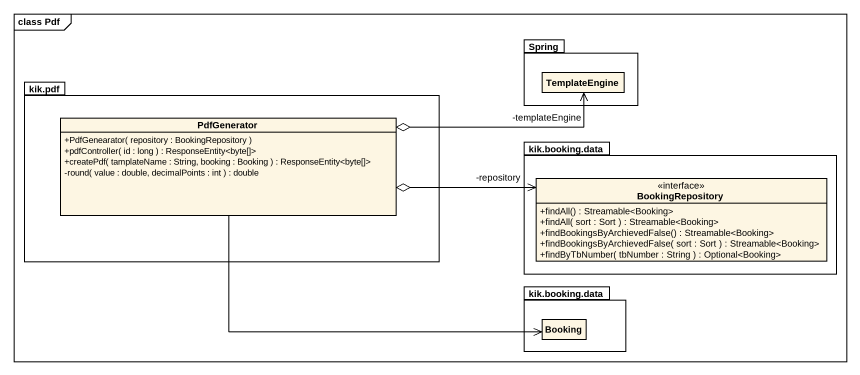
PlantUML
@startuml
mainframe class Pdf
hide circle
hide empty members
skinparam classAttributeIconSize 0
package Spring {
  class TemplateEngine
}
package "kik.pdf" as kik_pdf {
  class PdfGenerator {
    +PdfGenearator( repository : BookingRepository )
    +pdfController( id : long ) : ResponseEntity<byte[]>
    +createPdf( tamplateName : String, booking : Booking ) : ResponseEntity<byte[]>
    -round( value : double, decimalPoints : int ) : double
  }
}
package "kik.booking.data" as kik_booking_data {
  interface BookingRepository {
    +findAll() : Streamable<Booking>
    +findAll( sort : Sort ) : Streamable<Booking>
    +findBookingsByArchievedFalse() : Streamable<Booking>
    +findBookingsByArchievedFalse( sort : Sort ) : Streamable<Booking>
    +findByTbNumber( tbNumber : String ) : Optional<Booking>
  }
}
package "kik.booking.data" as kik_booking_data_2 {
  class Booking
}
PdfGenerator o-right-> TemplateEngine : -templateEngine
PdfGenerator o-right-> BookingRepository : -repository
PdfGenerator -right-> Booking
@enduml
